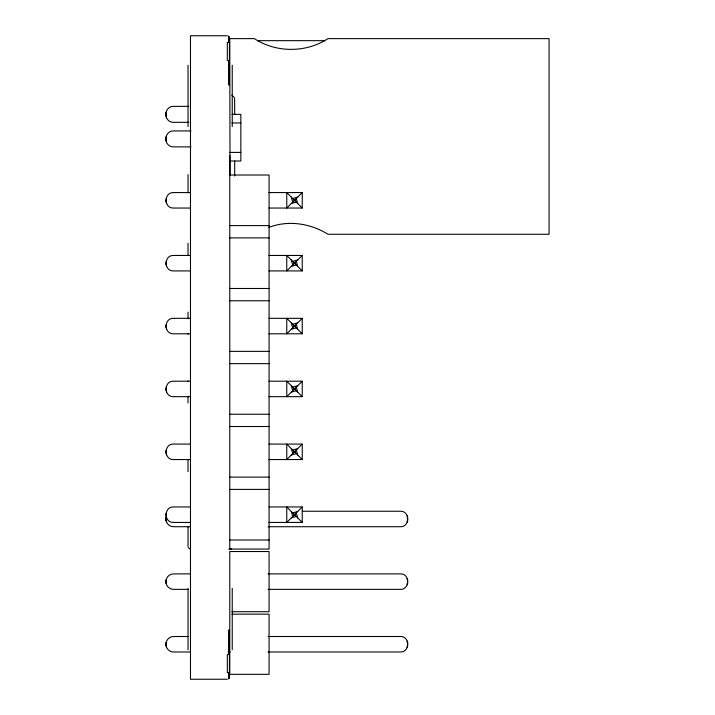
<?xml version="1.0" encoding="UTF-8"?>
<svg xmlns="http://www.w3.org/2000/svg" width="715" height="715" viewBox="0 0 715 715"><rect width="100%" height="100%" fill="white"/><g stroke="black" fill="none" stroke-linecap="round" stroke-linejoin="round"><path stroke-width="1.07" d="M188.796 122.328L173.289 122.328C169.187 122.408 165.183 118.395 166.229 114.203M191.012 146.888L173.289 146.888C169.187 146.968 165.183 142.955 166.229 138.764M190.19 192.576L173.539 192.576C163.708 192.174 163.699 208.44 173.539 208.047L190.19 208.047M190.19 255.452L173.539 255.452C163.708 255.058 163.699 271.316 173.539 270.922L190.19 270.922M190.19 318.327L173.539 318.327C163.708 317.934 163.699 334.191 173.539 333.798L190.19 333.798M190.19 381.202L173.539 381.202C163.708 380.809 163.699 397.066 173.539 396.673L190.19 396.673M190.19 444.078L173.539 444.078C163.708 443.684 163.699 459.951 173.539 459.548L190.19 459.548M190.19 506.953L173.539 506.953C163.708 506.56 163.699 522.826 173.539 522.424L190.19 522.424M166.506 522.022L166.068 517.383C164.986 521.968 168.794 526.839 173.539 526.723L190.226 526.723M268.098 526.723L400.48 526.723C409.936 527.089 410.035 510.868 400.48 511.252L302.588 511.252M268.098 589.357L400.48 589.357C409.936 589.723 410.035 573.501 400.48 573.886L268.098 573.886M268.098 651.991L400.48 651.991C409.936 652.348 410.035 636.127 400.48 636.511L268.098 636.511M166.068 201.916L166.246 200.057M166.068 264.791L166.246 262.932M166.068 327.667L166.246 325.817M166.068 390.542L166.246 388.692M166.068 453.426L166.246 451.567M166.068 516.302L166.246 514.442M166.246 518.741L166.068 520.6L166.068 517.383M166.246 581.367C165.326 585.567 169.482 589.428 173.539 589.357L188 589.357M166.246 644C165.326 648.201 169.482 652.062 173.539 651.991L190.226 651.991M188.796 106.365L173.289 106.365C168.186 106.24 164.852 111.71 166.068 116.393M191.012 130.925L173.289 130.925C168.186 130.8 164.852 136.27 166.068 140.962M407.291 522.173L407.711 517.186M407.291 584.807L407.711 579.811M407.291 647.441L407.711 642.445M294.133 200.674L286.76 208.047L286.76 192.576L294.133 199.941L294.133 200.674L294.866 200.674L302.239 208.047L302.239 192.576L268.956 192.576M294.133 199.941L294.866 199.941L302.239 192.576M294.133 262.816L294.133 263.558L286.76 270.922L286.76 255.452L294.133 262.816L294.866 262.816L302.239 255.452L302.239 270.922L268.956 270.922M302.239 333.798L294.866 326.433L294.133 326.433L286.76 333.798L286.76 318.327L294.133 325.691L294.866 325.691L302.239 318.327L302.239 333.798L268.956 333.798M294.133 389.309L286.76 396.673L286.76 381.202L294.133 388.567L294.133 389.309L294.866 389.309L302.239 396.673L302.239 381.202L268.956 381.202M294.133 388.567L294.866 388.567L302.239 381.202M294.133 451.442L294.133 452.184L286.76 459.548L286.76 444.078L294.133 451.442L294.866 451.442L302.239 444.078L302.239 459.548L268.956 459.548M294.133 514.326L294.133 515.059L286.76 522.424L286.76 506.953L294.133 514.326L294.866 514.326L302.239 506.953L302.239 522.424L268.956 522.424M268.885 227.424C288.279 219.836 310.578 223.438 328.024 234.279L549.075 234.279L549.075 38.628L328.024 38.628C305.993 52.964 276.383 52.964 254.343 38.628L229.783 38.628L230.024 175.202M231.008 549.075L231.696 548.87L228.791 549.075M292.694 198.502L297.69 197.117M291.309 203.498L296.305 202.113M292.694 261.377L297.69 260.001M291.309 266.373L296.305 264.988M292.694 324.253L297.69 322.876M291.309 329.249L296.305 327.872M292.694 387.128L297.69 385.751M291.309 392.124L296.305 390.748M292.694 450.012L297.69 448.627M291.309 454.999L296.305 453.623M292.694 512.887L297.69 511.502M291.309 517.883L296.305 516.498M227.325 35.75L190.485 35.75L190.485 679.25L227.325 679.25M257.695 40.666L324.681 40.666M232.053 114.346L240.839 114.346L240.839 161.009L230.024 161.009M231.991 122.944L240.839 122.944M229.783 152.411L240.839 152.411M229.783 175.014L269.081 175.014L269.081 549.075L229.783 549.075L229.783 155.593M268.956 208.047L302.239 208.047M229.783 225.609L269.081 225.609M229.783 237.889L269.081 237.889M268.956 255.452L302.239 255.452M294.133 263.558L294.866 263.558L302.239 270.922M229.783 288.485L269.081 288.485M229.783 300.765L269.081 300.765M268.956 318.327L302.239 318.327M229.783 351.36L269.081 351.36M229.783 363.64L269.081 363.64M268.956 396.673L302.239 396.673M229.783 414.235L269.081 414.235M229.783 426.515L269.081 426.515M268.956 444.078L302.239 444.078M294.133 452.184L294.866 452.184L302.239 459.548M229.783 477.111L269.081 477.111M229.783 489.391L269.081 489.391M268.956 506.953L302.239 506.953M294.133 515.059L294.866 515.059L302.239 522.424M229.783 539.986L269.081 539.986M190.226 573.886L173.539 573.886C168.794 573.77 164.986 578.641 166.068 583.226L166.068 580.008L166.506 584.655M231.964 611.709L269.081 611.709L269.081 551.533L229.783 551.533L229.783 674.334L269.081 674.334L269.081 614.167L231.964 614.167M188 636.511L173.539 636.511C168.794 636.404 164.986 641.266 166.068 645.86L166.068 642.642L166.506 647.29M228.049 651.991L230.275 651.991M190.002 549.031L188.215 547.556M231.812 95.05L234.341 97.58M296.305 198.502L297.69 203.498M291.309 197.117L292.694 202.113M296.305 261.377L297.69 266.373M291.309 260.001L292.694 264.988M296.305 324.253L297.69 329.249M291.309 322.876L292.694 327.872M296.305 387.128L297.69 392.124M291.309 385.751L292.694 390.748M296.305 450.012L297.69 454.999M291.309 448.627L292.694 453.623M296.305 512.887L297.69 517.883M291.309 511.502L292.694 516.498M234.609 98.456L234.699 114.346M166.068 198.698L166.506 203.346M166.068 261.574L166.506 266.221M166.068 324.458L166.506 329.097M166.068 387.333L166.506 391.972M166.068 450.209L166.506 454.847M166.068 513.084L166.506 517.731M407.291 515.801L407.711 520.797M407.291 578.435L407.711 583.422M407.291 641.06L407.711 646.056M166.068 112.291L166.488 117.778M166.068 136.851L166.488 142.339M294.866 199.941L294.866 200.674M294.866 262.816L294.866 263.558M294.866 325.691L294.866 326.433M294.866 388.567L294.866 389.309M294.866 451.442L294.866 452.184M294.866 514.326L294.866 515.059M294.133 325.691L294.133 326.433M234.699 161.009L234.699 175.997M232.241 65.244L232.241 126.6M232.241 588.4L232.241 649.756M188.027 65.244L188.027 126.6M188.027 174.532L188.027 192.773M188.027 243.306L188.027 255.461M188.027 312.08L188.027 318.756M188.027 333.476L188.027 334.155M188.027 380.845L188.027 381.524M188.027 396.244L188.027 402.92M188.027 459.539L188.027 471.694M188.027 526.651L188.027 546.618M188.027 588.4L188.027 649.756M229.452 678.026L228.559 678.919L228.559 672.386L227.325 672.672L227.325 654.69L228.559 654.52L228.559 630.13L229.452 630.13L229.452 678.026M229.452 84.87L228.559 84.87L228.559 60.48L227.325 60.31L227.325 42.328L228.559 42.614L228.559 36.081L229.452 36.974L229.452 84.87"/></g></svg>
